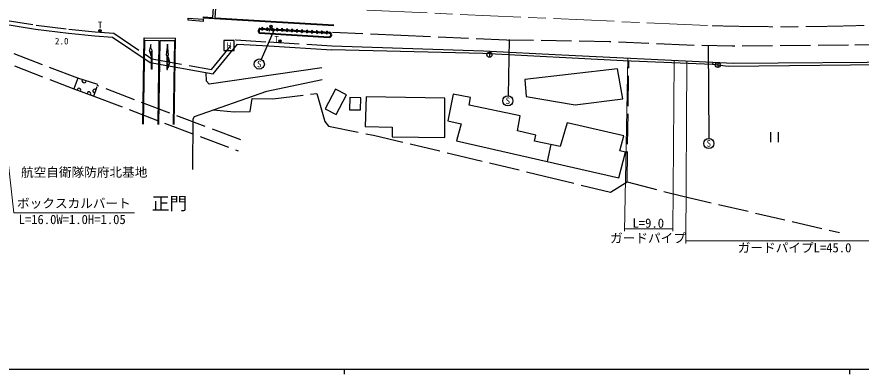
# Model space of a CAD drawing. Units: millimetres, scale not verified. Extents: x 40000 to 680000, y 20000 to 380000.
# Drawn here: x 203262 to 370288, y 204000 to 274634 of the extents above; entities that cross this region are included whole.
import ezdxf
from ezdxf.enums import TextEntityAlignment as Align

# ---------------------------------------------------------------- set-up
doc = ezdxf.new("R2010")
doc.units = ezdxf.units.MM
doc.header["$LTSCALE"] = 1000
doc.linetypes.add('CHAIN', pattern=[18.5, 12, -1.5, 3.5, -1.5])
doc.linetypes.add('DASHED', pattern=[7.5, 6, -1.5])
for name, color, linetype, lineweight in [('M-BGD', 7, 'Continuous', 25), ('M-BGD-EXST', 7, 'Continuous', 25), ('M-BMK', 2, 'CHAIN', 13), ('M-STR-HTXT', 7, 'Continuous', 13), ('M-STR-STRC', 7, 'Continuous', 25), ('M-TTL-BAND', 7, 'Continuous', 25)]:
    doc.layers.add(name, color=color, linetype=linetype, lineweight=lineweight)
doc.layers.add('M-BMK-HTXT', color=7, linetype='Continuous')
doc.styles.add('ＭＳ ゴシック', font='')
doc.styles.get('ＭＳ ゴシック').set_extended_font_data('MS Gothic')

msp = doc.modelspace()

# ---------------------------------------------------------------- linework, layer by layer
at = {"layer": 'M-BGD'}
for p, q in [((251318, 272407), (252301, 272348)), ((252301, 272348), (253284, 272290)), ((253284, 272290), (254267, 272232)), ((251258, 271409), (265023, 270591)), ((251265, 271528), (265030, 270710)), ((251307, 272227), (265072, 271409)), ((254267, 272232), (255250, 272173)), ((255250, 272173), (256234, 272115)), ((256234, 272115), (257217, 272056)), ((257217, 272056), (258200, 271998)), ((258200, 271998), (259183, 271939)), ((259183, 271939), (260166, 271881)), ((260166, 271881), (261149, 271823)), ((261149, 271823), (262133, 271764)), ((262133, 271764), (263116, 271706)), ((263116, 271706), (264099, 271647)), ((264099, 271647), (265082, 271589)), ((253083, 268885), (265544, 268126)), ((215309, 262515), (214548, 260387)), ((219250, 261247), (215309, 262515)), ((218457, 258969), (219123, 260881)), ((214548, 260387), (216503, 259678)), ((216503, 259678), (218457, 258969)), ((266279, 260343), (264232, 256460)), ((268447, 259200), (266279, 260343)), ((266399, 255317), (268447, 259200)), ((269129, 258671), (269099, 256282)), ((271279, 258644), (269129, 258671)), ((271249, 256254), (271279, 258644)), ((264232, 256460), (266399, 255317)), ((269099, 256282), (271249, 256254)), ((308922, 249369), (308151, 246037))]:
    msp.add_line(p, q, dxfattribs=at)
at = {"layer": 'M-BGD', "linetype": 'DASHED'}
for p, q in [((215309, 262515), (195716, 269972)), ((246558, 270097), (253132, 269684)), ((253132, 269684), (265593, 268924)), ((195774, 267665), (214548, 260387)), ((323973, 241987), (324335, 265895)), ((247559, 250300), (219178, 261039)), ((218457, 258969), (247019, 248121))]:
    msp.add_line(p, q, dxfattribs=at)
for points in [[(200497, 274065), (207046, 273016), (213567, 272189), (218782, 271703), (222437, 271437), (229933, 266372), (241778, 264244), (246558, 270097)], [(382543, 269167), (367773, 269016), (344764, 268828), (335776, 269016), (320483, 269722), (300109, 270051), (279217, 270945), (265082, 271589)], [(242124, 256238), (246256, 255841), (249393, 255955), (249828, 258474), (253927, 258451), (262629, 259504), (264209, 253940), (264930, 253047), (273791, 251227), (289488, 247517), (307623, 243155), (320710, 239961), (323973, 241987), (334758, 239240), (365979, 232009)]]:
    msp.add_lwpolyline(points, dxfattribs=at)
at = {"layer": 'M-BGD'}
for points in [[(200082, 273322), (206932, 272224), (213479, 271394), (218716, 270906), (222166, 270655), (229625, 265614), (242099, 263373), (246918, 269273), (253083, 268885)], [(265593, 268924), (295577, 267951), (311057, 267111), (340929, 265676), (340912, 265192), (323206, 265943), (295433, 267418), (265544, 268126)], [(340929, 265676), (345011, 265461), (380297, 265771), (380309, 265237), (343961, 264846), (340912, 265192)], [(263616, 264545), (241326, 261340), (240760, 261923), (240695, 263626)], [(238072, 244446), (238136, 254503), (238424, 254930), (252698, 259977), (263632, 262222)]]:
    msp.add_lwpolyline(points, dxfattribs=at)
for points in [[(303770, 262261), (304035, 258876), (313697, 257274), (323127, 258426), (322103, 264357)], [(289597, 259361), (288542, 254089), (291144, 253497), (290257, 250108), (322363, 242804), (323649, 247907), (322551, 248156), (323324, 251099), (312100, 253694), (310728, 248979), (305639, 250077), (305938, 251224), (302334, 252128), (302825, 255070), (292738, 257212), (293023, 258711)], [(272346, 258809), (272195, 252936), (277521, 252827), (277485, 250923), (287915, 250786), (287960, 258564)]]:
    msp.add_lwpolyline(points, close=True, dxfattribs=at)
for centre, radius, start, end in [((251621, 271888), 601, 120.33312, 232.86433), ((251808, 272363), 165, 1.75746, 171.43961), ((252792, 272304), 165, 1.75702, 171.44004), ((253775, 272246), 165, 1.75746, 171.43961), ((254758, 272188), 165, 1.75702, 171.44004), ((255741, 272129), 165, 1.75931, 171.43776), ((251743, 271851), 576, 139.2086, 213.98891), ((251799, 272213), 165, 181.75931, 351.43776), ((252783, 272154), 165, 181.75702, 351.44004), ((253766, 272096), 165, 181.75746, 351.43961), ((254749, 272037), 165, 181.75702, 351.44004), ((255732, 271979), 165, 181.75746, 351.43961), ((256715, 271921), 165, 181.75702, 351.44004), ((256724, 272071), 165, 1.75702, 171.44004), ((257699, 271862), 165, 181.75746, 351.43961), ((257707, 272012), 165, 1.75746, 171.43961), ((258682, 271804), 165, 181.75659, 351.44087), ((258691, 271954), 165, 1.759, 171.43977), ((259665, 271745), 165, 181.75702, 351.44004), ((259674, 271895), 165, 1.75659, 171.44087), ((260648, 271687), 165, 181.75659, 351.44087), ((260657, 271837), 165, 1.75702, 171.44004), ((261631, 271628), 165, 181.759, 351.43977), ((261640, 271779), 165, 1.759, 171.43977), ((262614, 271570), 165, 181.75746, 351.43961), ((262623, 271720), 165, 1.75746, 171.43961), ((263598, 271512), 165, 181.75702, 351.44004), ((263607, 271662), 165, 1.75702, 171.44004), ((264581, 271453), 165, 181.75931, 351.43776), ((264590, 271603), 165, 1.75746, 171.43961), ((265043, 271090), 500, 267.69313, 85.50418), ((265042, 271060), 350, 268.01681, 85.1799), ((216555, 262057), 446, 155.13855, 349.17318), ((215570, 260155), 370, 319.51526, 180.60072), ((217524, 259446), 370, 319.51407, 180.60135), ((218661, 259970), 364, 48.82685, 272.79512)]:
    msp.add_arc(centre, radius, start, end, dxfattribs=at)
at = {"layer": 'M-BGD-EXST'}
for p, q in [((253245, 271820), (253603, 273018)), ((219456, 271878), (219956, 271878)), ((254125, 271930), (251622, 266228)), ((255061, 269878), (255561, 269878)), ((300674, 270155), (300432, 259091)), ((340050, 268987), (340140, 250677)), ((296740, 267645), (296740, 266645)), ((341939, 265622), (341939, 264622)), ((352349, 251842), (352349, 249842)), ((353849, 251842), (353849, 249842))]:
    msp.add_line(p, q, dxfattribs=at)
msp.add_lwpolyline([(244219, 267973), (246219, 267973), (246219, 269973), (244219, 269973)], close=True, dxfattribs=at)
for centre, radius in [((253531, 272779), 250), ((219706, 271878), 250), ((255311, 269878), 250), ((296740, 267145), 500), ((251219, 265312), 1000), ((341939, 265122), 500), ((300399, 258043), 1000), ((340148, 249614), 1000)]:
    msp.add_circle(centre, radius, dxfattribs=at)
at = {"layer": 'M-BMK'}
msp.add_line((272477, 275942), (340836, 272890), dxfattribs=at)
msp.add_arc((354893, 777503), 504810, 268.40435, 271.81904, dxfattribs=at)
at = {"layer": 'M-STR-HTXT'}
for p, q in [((324105, 266456), (323452, 232247)), ((333293, 266001), (333031, 232248)), ((335793, 265943), (335621, 229812)), ((323462, 232747), (333035, 232748)), ((380103, 230353), (335623, 230353))]:
    msp.add_line(p, q, dxfattribs=at)
msp.add_lwpolyline([(226502, 235898), (202651, 235898), (198448, 273345)], dxfattribs=at)
at = {"layer": 'M-STR-STRC'}
for p, q in [((242062, 274499), (242229, 277351)), ((242511, 274471), (242678, 277321)), ((237129, 273954), (237146, 274404)), ((240106, 273749), (237129, 273954)), ((237146, 274404), (240123, 274199)), ((240123, 274199), (240106, 273749)), ((240141, 274617), (240132, 274468)), ((240141, 274617), (242062, 274499)), ((228190, 253428), (228427, 270467)), ((228340, 253426), (228570, 270016)), ((228427, 270467), (234636, 270425)), ((228570, 270016), (231441, 269997)), ((229771, 269177), (229469, 268100)), ((229765, 268392), (229771, 269177)), ((231209, 253386), (231441, 269997)), ((231359, 253384), (231591, 269996)), ((231591, 269996), (234480, 269976)), ((233038, 269271), (232784, 267056)), ((233238, 267051), (233038, 269271)), ((234248, 253344), (234480, 269976)), ((234398, 253342), (234636, 270425)), ((229465, 268099), (229760, 267009)), ((229761, 267803), (229756, 267019)), ((229884, 264271), (229905, 267389)), ((229905, 267389), (229906, 267508)), ((230031, 264270), (230055, 267801)), ((232784, 267056), (232936, 267054)), ((232936, 267054), (232901, 264233)), ((233087, 267053), (233069, 265635)), ((233087, 267053), (233238, 267051)), ((233207, 264531), (233523, 265636)), ((233224, 265942), (233234, 266748)), ((233523, 265636), (233234, 266748)), ((230031, 264270), (229884, 264271)), ((232901, 264233), (233052, 264231)), ((233052, 264231), (233062, 265043)), ((233207, 264531), (233217, 265338))]:
    msp.add_line(p, q, dxfattribs=at)
for points in [[(240132, 274468), (251247, 273783), (265989, 272909)], [(242511, 274471), (251257, 273933), (265998, 273059)]]:
    msp.add_lwpolyline(points, dxfattribs=at)
for centre, radius, start, end in [((229419, 267452), 490, 6.57207, 45.77136), ((229081, 267689), 981, 6.5737, 45.76914), ((234034, 265341), 1008, 143.40578, 167.90931), ((233561, 264969), 504, 132.99071, 174.60867)]:
    msp.add_arc(centre, radius, start, end, dxfattribs=at)
at = {"layer": 'M-TTL-BAND'}
for p, q in [((40000, 205000), (579000, 205000)), ((268000, 205000), (268000, 204000)), ((368000, 205000), (368000, 204000))]:
    msp.add_line(p, q, dxfattribs=at)

# ---------------------------------------------------------------- texts
at = {"layer": 'M-BGD-EXST', "style": 'ＭＳ ゴシック'}
for s, p in [('T', (219727, 273034)), ('T', (254662, 270203)), ('H', (245219, 268973)), ('S', (251219, 265312)), ('S', (300399, 258043)), ('S', (340148, 249614))]:
    msp.add_text(s, height=1320, dxfattribs=at).set_placement(p, align=Align.MIDDLE_CENTER)
at = {"layer": 'M-BMK-HTXT', "style": 'ＭＳ ゴシック'}
msp.add_text('正門', height=2566, dxfattribs=at).set_placement((233442, 237754), align=Align.MIDDLE_CENTER)
at = {"layer": 'M-STR-HTXT', "style": 'ＭＳ ゴシック'}
for s, height, p in [('2.0', 1320, (212135, 269844)), ('航空自衛隊防府北基地', 1833, (216577, 243928)), ('L=9.0', 1833, (328176, 233858)), ('ガードパイプ', 1833, (328125, 230888)), ('ガードパイプL=45.0', 1833, (357123, 228988))]:
    msp.add_text(s, height=height, dxfattribs=at).set_placement(p, align=Align.MIDDLE_CENTER)
for s, p in [('ボックスカルバート', (214536, 236309)), ('L=16.0W=1.0H=1.05', (214198, 233114))]:
    msp.add_text(s, height=1833, dxfattribs=at).set_placement(p, align=Align.BOTTOM_CENTER)

doc.saveas('drawing.dxf')
